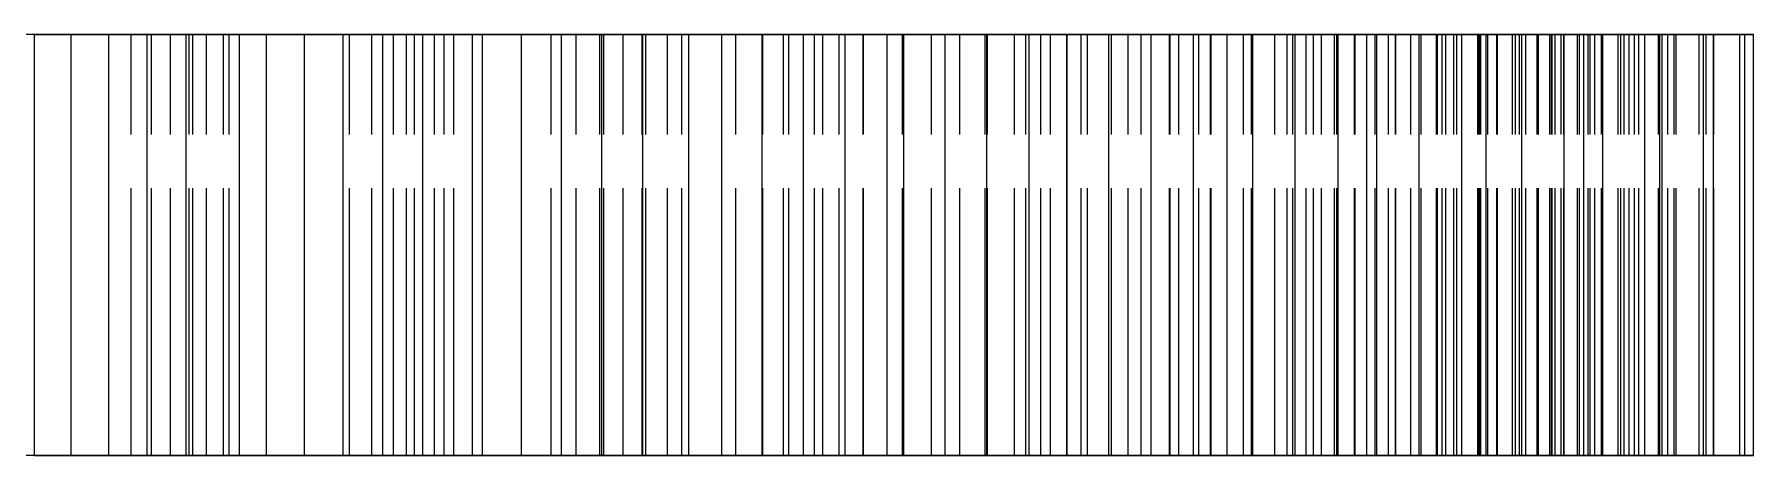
# Model space of a CAD drawing. Header units: millimetres. Extents: x -13 to 276, y -50 to 157.
# Drawn here: x 41.09 to 49.25, y 91 to 93 of the extents above; entities that cross this region are included whole.
import ezdxf

# ---------------------------------------------------------------- set-up
doc = ezdxf.new("R2010")
doc.units = ezdxf.units.MM
doc.linetypes.add('DASHED', pattern=[1.524, 1.27, -0.254])
doc.layers.add('HIDDEN', color=8, linetype='DASHED')
doc.layers.add('VISIBLE', color=7, linetype='CONTINUOUS')

msp = doc.modelspace()

# ---------------------------------------------------------------- linework, layer by layer
at = {"layer": 'HIDDEN'}
for points in [[(41.08671, 93), (41.26159, 93)], [(41.08671, 91), (41.08671, 93)], [(41.26159, 93), (41.4402, 93)], [(41.26159, 91), (41.26159, 93)], [(41.4402, 93), (41.62235, 93)], [(41.4402, 91), (41.4402, 93)], [(41.54649, 93), (41.83831, 93)], [(41.64224, 93), (41.54649, 93)], [(41.83831, 93), (41.54649, 93)], [(41.54649, 93), (41.64224, 93)], [(41.54649, 91), (41.54649, 93)], [(41.54649, 91), (41.54649, 93)], [(41.62235, 93), (41.80785, 93)], [(41.62235, 91), (41.62235, 93)], [(41.73368, 93), (41.64224, 93)], [(41.64224, 93), (41.73368, 93)], [(41.64224, 91), (41.64224, 93)], [(41.64224, 91), (41.64224, 93)], [(41.82106, 93), (41.73368, 93)], [(41.73368, 93), (41.82106, 93)], [(41.73368, 91), (41.73368, 93)], [(41.73368, 91), (41.73368, 93)], [(41.80785, 93), (42.06049, 93)], [(41.80785, 91), (41.80785, 93)], [(41.90457, 93), (41.82106, 93)], [(41.82106, 93), (41.90457, 93)], [(41.82106, 91), (41.82106, 93)], [(41.82106, 91), (41.82106, 93)], [(41.83831, 93), (42.0113, 93)], [(42.0113, 93), (41.83831, 93)], [(41.83831, 91), (41.83831, 93)], [(41.83831, 91), (41.83831, 93)], [(41.98434, 93), (41.90457, 93)], [(41.90457, 93), (41.98434, 93)], [(41.90457, 91), (41.90457, 93)], [(41.90457, 91), (41.90457, 93)], [(42.06049, 93), (41.98434, 93)], [(41.98434, 93), (42.06049, 93)], [(41.98434, 91), (41.98434, 93)], [(41.98434, 91), (41.98434, 93)], [(42.0113, 93), (42.18831, 93)], [(42.06049, 93), (42.0113, 93)], [(42.0113, 91), (42.0113, 93)], [(42.0113, 91), (42.0113, 93)], [(42.06049, 91), (42.06049, 93)], [(42.18831, 93), (42.36903, 93)], [(42.18831, 91), (42.18831, 93)], [(42.36903, 93), (42.55323, 93)], [(42.36903, 91), (42.36903, 93)], [(42.55323, 93), (42.7407, 93)], [(42.55323, 91), (42.55323, 93)], [(42.5823, 93), (42.85332, 93)], [(42.68919, 93), (42.5823, 93)], [(42.85332, 93), (42.5823, 93)], [(42.5823, 93), (42.68919, 93)], [(42.5823, 91), (42.5823, 93)], [(42.5823, 91), (42.5823, 93)], [(42.79205, 93), (42.68919, 93)], [(42.68919, 93), (42.79205, 93)], [(42.68919, 91), (42.68919, 93)], [(42.68919, 91), (42.68919, 93)], [(42.7407, 93), (42.93129, 93)], [(42.7407, 91), (42.7407, 93)], [(42.89112, 93), (42.79205, 93)], [(42.79205, 93), (42.89112, 93)], [(42.79205, 91), (42.79205, 93)], [(42.79205, 91), (42.79205, 93)], [(42.85332, 93), (43.03194, 93)], [(43.03194, 93), (42.85332, 93)], [(42.85332, 91), (42.85332, 93)], [(42.85332, 91), (42.85332, 93)], [(42.98656, 93), (42.89112, 93)], [(42.89112, 93), (42.98656, 93)], [(42.89112, 91), (42.89112, 93)], [(42.89112, 91), (42.89112, 93)], [(42.93129, 93), (43.16705, 93)], [(42.93129, 91), (42.93129, 93)], [(43.07851, 93), (42.98656, 93)], [(42.98656, 93), (43.07851, 93)], [(42.98656, 91), (42.98656, 93)], [(42.98656, 91), (42.98656, 93)], [(43.03194, 93), (43.21426, 93)], [(43.16705, 93), (43.03194, 93)], [(43.03194, 91), (43.03194, 93)], [(43.03194, 91), (43.03194, 93)], [(43.16705, 93), (43.07851, 93)], [(43.07851, 93), (43.16705, 93)], [(43.07851, 91), (43.07851, 93)], [(43.07851, 91), (43.07851, 93)], [(43.16705, 91), (43.16705, 93)], [(43.21426, 93), (43.40002, 93)], [(43.21426, 91), (43.21426, 93)], [(43.40002, 93), (43.58897, 93)], [(43.40002, 91), (43.40002, 93)], [(43.5407, 93), (43.7897, 93)], [(43.65825, 93), (43.5407, 93)], [(43.7897, 93), (43.5407, 93)], [(43.5407, 93), (43.65825, 93)], [(43.5407, 91), (43.5407, 93)], [(43.5407, 91), (43.5407, 93)], [(43.58897, 93), (43.78094, 93)], [(43.58897, 91), (43.58897, 93)], [(43.77207, 93), (43.65825, 93)], [(43.65825, 93), (43.77207, 93)], [(43.65825, 91), (43.65825, 93)], [(43.65825, 91), (43.65825, 93)], [(43.88238, 93), (43.77207, 93)], [(43.77207, 93), (43.88238, 93)], [(43.77207, 91), (43.77207, 93)], [(43.77207, 91), (43.77207, 93)], [(43.78094, 93), (43.97577, 93)], [(43.78094, 91), (43.78094, 93)], [(43.7897, 93), (43.97315, 93)], [(43.97315, 93), (43.7897, 93)], [(43.7897, 91), (43.7897, 93)], [(43.7897, 91), (43.7897, 93)], [(43.98933, 93), (43.88238, 93)], [(43.88238, 93), (43.98933, 93)], [(43.88238, 91), (43.88238, 93)], [(43.88238, 91), (43.88238, 93)], [(43.97315, 93), (44.15999, 93)], [(44.15999, 93), (43.97315, 93)], [(43.97315, 91), (43.97315, 93)], [(43.97315, 91), (43.97315, 93)], [(43.97577, 93), (44.19359, 93)], [(43.97577, 91), (43.97577, 93)], [(44.09304, 93), (43.98933, 93)], [(43.98933, 93), (44.09304, 93)], [(43.98933, 91), (43.98933, 93)], [(43.98933, 91), (43.98933, 93)], [(44.19359, 93), (44.09304, 93)], [(44.09304, 93), (44.19359, 93)], [(44.09304, 91), (44.09304, 93)], [(44.09304, 91), (44.09304, 93)], [(44.15999, 93), (44.34994, 93)], [(44.19359, 93), (44.15999, 93)], [(44.15999, 91), (44.15999, 93)], [(44.15999, 91), (44.15999, 93)], [(44.19359, 91), (44.19359, 93)], [(44.34994, 93), (44.54281, 93)], [(44.34994, 91), (44.34994, 93)], [(44.41741, 93), (44.64329, 93)], [(44.54509, 93), (44.41741, 93)], [(44.64329, 93), (44.41741, 93)], [(44.41741, 93), (44.54509, 93)], [(44.41741, 91), (44.41741, 93)], [(44.41741, 91), (44.41741, 93)], [(44.54281, 93), (44.73841, 93)], [(44.54281, 91), (44.54281, 93)], [(44.66937, 93), (44.54509, 93)], [(44.54509, 93), (44.66937, 93)], [(44.54509, 91), (44.54509, 93)], [(44.54509, 91), (44.54509, 93)], [(44.64329, 93), (44.83074, 93)], [(44.83074, 93), (44.64329, 93)], [(44.64329, 91), (44.64329, 93)], [(44.64329, 91), (44.64329, 93)], [(44.79043, 93), (44.66937, 93)], [(44.66937, 93), (44.79043, 93)], [(44.66937, 91), (44.66937, 93)], [(44.66937, 91), (44.66937, 93)], [(44.73841, 93), (44.93661, 93)], [(44.73841, 91), (44.73841, 93)], [(44.90842, 93), (44.79043, 93)], [(44.79043, 93), (44.90842, 93)], [(44.79043, 91), (44.79043, 93)], [(44.79043, 91), (44.79043, 93)], [(44.83074, 93), (45.02125, 93)], [(45.02125, 93), (44.83074, 93)], [(44.83074, 91), (44.83074, 93)], [(44.83074, 91), (44.83074, 93)], [(45.02342, 93), (44.90842, 93)], [(44.90842, 93), (45.02342, 93)], [(44.90842, 91), (44.90842, 93)], [(44.90842, 91), (44.90842, 93)], [(44.93661, 93), (45.13552, 93)], [(44.93661, 91), (44.93661, 93)], [(45.02125, 93), (45.21456, 93)], [(45.13552, 93), (45.02125, 93)], [(45.02125, 91), (45.02125, 93)], [(45.02125, 91), (45.02125, 93)], [(45.13552, 93), (45.02342, 93)], [(45.02342, 93), (45.13552, 93)], [(45.02342, 91), (45.02342, 93)], [(45.02342, 91), (45.02342, 93)], [(45.13552, 91), (45.13552, 93)], [(45.20852, 93), (45.41025, 93)], [(45.34575, 93), (45.20852, 93)], [(45.41025, 93), (45.20852, 93)], [(45.20852, 93), (45.34575, 93)], [(45.20852, 91), (45.20852, 93)], [(45.20852, 91), (45.20852, 93)], [(45.21456, 93), (45.41048, 93)], [(45.21456, 91), (45.21456, 93)], [(45.47993, 93), (45.34575, 93)], [(45.34575, 93), (45.47993, 93)], [(45.34575, 91), (45.34575, 93)], [(45.34575, 91), (45.34575, 93)], [(45.41025, 93), (45.60088, 93)], [(45.60088, 93), (45.41025, 93)], [(45.41025, 91), (45.41025, 93)], [(45.41025, 91), (45.41025, 93)], [(45.41048, 93), (45.60885, 93)], [(45.41048, 91), (45.41048, 93)], [(45.6112, 93), (45.47993, 93)], [(45.47993, 93), (45.6112, 93)], [(45.47993, 91), (45.47993, 93)], [(45.47993, 91), (45.47993, 93)], [(45.60088, 93), (45.79421, 93)], [(45.79421, 93), (45.60088, 93)], [(45.60088, 91), (45.60088, 93)], [(45.60088, 91), (45.60088, 93)], [(45.60885, 93), (45.80953, 93)], [(45.60885, 91), (45.60885, 93)], [(45.7397, 93), (45.6112, 93)], [(45.6112, 93), (45.7397, 93)], [(45.6112, 91), (45.6112, 93)], [(45.6112, 91), (45.6112, 93)], [(45.86549, 93), (45.7397, 93)], [(45.7397, 93), (45.86549, 93)], [(45.7397, 91), (45.7397, 93)], [(45.7397, 91), (45.7397, 93)], [(45.79421, 93), (45.99001, 93)], [(45.98864, 93), (45.79421, 93)], [(45.79421, 91), (45.79421, 93)], [(45.79421, 91), (45.79421, 93)], [(45.80953, 93), (45.98864, 93)], [(45.80953, 91), (45.80953, 93)], [(45.98864, 93), (45.86549, 93)], [(45.86549, 93), (45.98864, 93)], [(45.86549, 91), (45.86549, 93)], [(45.86549, 91), (45.86549, 93)], [(45.91048, 93), (46.08718, 93)], [(46.05667, 93), (45.91048, 93)], [(46.08718, 93), (45.91048, 93)], [(45.91048, 93), (46.05667, 93)], [(45.91048, 91), (45.91048, 93)], [(45.91048, 91), (45.91048, 93)], [(45.98864, 91), (45.98864, 93)], [(45.99001, 93), (46.18811, 93)], [(45.99001, 91), (45.99001, 93)], [(46.20014, 93), (46.05667, 93)], [(46.05667, 93), (46.20014, 93)], [(46.05667, 91), (46.05667, 93)], [(46.05667, 91), (46.05667, 93)], [(46.08718, 93), (46.28013, 93)], [(46.28013, 93), (46.08718, 93)], [(46.08718, 91), (46.08718, 93)], [(46.08718, 91), (46.08718, 93)], [(46.18811, 93), (46.38835, 93)], [(46.18811, 91), (46.18811, 93)], [(46.34104, 93), (46.20014, 93)], [(46.20014, 93), (46.34104, 93)], [(46.20014, 91), (46.20014, 93)], [(46.20014, 91), (46.20014, 93)], [(46.28013, 93), (46.47542, 93)], [(46.47542, 93), (46.28013, 93)], [(46.28013, 91), (46.28013, 93)], [(46.28013, 91), (46.28013, 93)], [(46.47947, 93), (46.34104, 93)], [(46.34104, 93), (46.47947, 93)], [(46.34104, 91), (46.34104, 93)], [(46.34104, 91), (46.34104, 93)], [(46.38835, 93), (46.59062, 93)], [(46.38835, 91), (46.38835, 93)], [(46.47542, 93), (46.67283, 93)], [(46.67283, 93), (46.47542, 93)], [(46.47542, 91), (46.47542, 93)], [(46.47542, 91), (46.47542, 93)], [(46.61548, 93), (46.47947, 93)], [(46.47947, 93), (46.61548, 93)], [(46.47947, 91), (46.47947, 93)], [(46.47947, 91), (46.47947, 93)], [(46.52017, 93), (46.67104, 93)], [(46.67465, 93), (46.52017, 93)], [(46.67104, 93), (46.52017, 93)], [(46.52017, 93), (46.67465, 93)], [(46.52017, 91), (46.52017, 93)], [(46.52017, 91), (46.52017, 93)], [(46.59062, 93), (46.74914, 93)], [(46.59062, 91), (46.59062, 93)], [(46.74914, 93), (46.61548, 93)], [(46.61548, 93), (46.74914, 93)], [(46.61548, 91), (46.61548, 93)], [(46.61548, 91), (46.61548, 93)], [(46.67104, 93), (46.86545, 93)], [(46.86545, 93), (46.67104, 93)], [(46.67104, 91), (46.67104, 93)], [(46.67104, 91), (46.67104, 93)], [(46.67283, 93), (46.87222, 93)], [(46.74914, 93), (46.67283, 93)], [(46.67283, 91), (46.67283, 93)], [(46.67283, 91), (46.67283, 93)], [(46.82678, 93), (46.67465, 93)], [(46.67465, 93), (46.82678, 93)], [(46.67465, 91), (46.67465, 93)], [(46.67465, 91), (46.67465, 93)], [(46.74914, 91), (46.74914, 93)], [(46.97668, 93), (46.82678, 93)], [(46.82678, 93), (46.97668, 93)], [(46.82678, 91), (46.82678, 93)], [(46.82678, 91), (46.82678, 93)], [(46.86545, 93), (47.06182, 93)], [(47.06182, 93), (46.86545, 93)], [(46.86545, 91), (46.86545, 93)], [(46.86545, 91), (46.86545, 93)], [(46.87222, 93), (47.07345, 93)], [(46.87222, 91), (46.87222, 93)], [(47.12442, 93), (46.97668, 93)], [(46.97668, 93), (47.12442, 93)], [(46.97668, 91), (46.97668, 93)], [(46.97668, 91), (46.97668, 93)], [(47.03487, 93), (47.15923, 93)], [(47.19695, 93), (47.03487, 93)], [(47.15923, 93), (47.03487, 93)], [(47.03487, 93), (47.19695, 93)], [(47.03487, 91), (47.03487, 93)], [(47.03487, 91), (47.03487, 93)], [(47.06182, 93), (47.25998, 93)], [(47.25998, 93), (47.06182, 93)], [(47.06182, 91), (47.06182, 93)], [(47.06182, 91), (47.06182, 93)], [(47.07345, 93), (47.2764, 93)], [(47.07345, 91), (47.07345, 93)], [(47.27005, 93), (47.12442, 93)], [(47.12442, 93), (47.27005, 93)], [(47.12442, 91), (47.12442, 93)], [(47.12442, 91), (47.12442, 93)], [(47.15923, 93), (47.35424, 93)], [(47.35424, 93), (47.15923, 93)], [(47.15923, 91), (47.15923, 93)], [(47.15923, 91), (47.15923, 93)], [(47.35706, 93), (47.19695, 93)], [(47.19695, 93), (47.35706, 93)], [(47.19695, 91), (47.19695, 93)], [(47.19695, 91), (47.19695, 93)], [(47.25998, 93), (47.45977, 93)], [(47.41361, 93), (47.25998, 93)], [(47.25998, 91), (47.25998, 93)], [(47.25998, 91), (47.25998, 93)], [(47.41361, 93), (47.27005, 93)], [(47.27005, 93), (47.41361, 93)], [(47.27005, 91), (47.27005, 93)], [(47.27005, 91), (47.27005, 93)], [(47.2764, 93), (47.41361, 93)], [(47.2764, 91), (47.2764, 93)], [(47.35424, 93), (47.55081, 93)], [(47.55081, 93), (47.35424, 93)], [(47.35424, 91), (47.35424, 93)], [(47.35424, 91), (47.35424, 93)], [(47.51528, 93), (47.35706, 93)], [(47.35706, 93), (47.51528, 93)], [(47.35706, 91), (47.35706, 93)], [(47.35706, 91), (47.35706, 93)], [(47.41361, 91), (47.41361, 93)], [(47.45226, 93), (47.54957, 93)], [(47.62123, 93), (47.45226, 93)], [(47.54957, 93), (47.45226, 93)], [(47.45226, 93), (47.62123, 93)], [(47.45226, 91), (47.45226, 93)], [(47.45226, 91), (47.45226, 93)], [(47.45977, 93), (47.66108, 93)], [(47.45977, 91), (47.45977, 93)], [(47.67167, 93), (47.51528, 93)], [(47.51528, 93), (47.67167, 93)], [(47.51528, 91), (47.51528, 93)], [(47.51528, 91), (47.51528, 93)], [(47.54957, 93), (47.74429, 93)], [(47.74429, 93), (47.54957, 93)], [(47.54957, 91), (47.54957, 93)], [(47.54957, 91), (47.54957, 93)], [(47.55081, 93), (47.74882, 93)], [(47.74882, 93), (47.55081, 93)], [(47.55081, 91), (47.55081, 93)], [(47.55081, 91), (47.55081, 93)], [(47.7886, 93), (47.62123, 93)], [(47.62123, 93), (47.7886, 93)], [(47.62123, 91), (47.62123, 93)], [(47.62123, 91), (47.62123, 93)], [(47.66108, 93), (47.86381, 93)], [(47.66108, 91), (47.66108, 93)], [(47.82627, 93), (47.67167, 93)], [(47.67167, 93), (47.82627, 93)], [(47.67167, 91), (47.67167, 93)], [(47.67167, 91), (47.67167, 93)], [(47.74429, 93), (47.9402, 93)], [(47.9402, 93), (47.74429, 93)], [(47.74429, 91), (47.74429, 93)], [(47.74429, 91), (47.74429, 93)], [(47.74882, 93), (47.94812, 93)], [(47.94812, 93), (47.74882, 93)], [(47.74882, 91), (47.74882, 93)], [(47.74882, 91), (47.74882, 93)], [(47.7705, 93), (47.84032, 93)], [(47.94559, 93), (47.7705, 93)], [(47.84032, 93), (47.7705, 93)], [(47.7705, 93), (47.94559, 93)], [(47.7705, 91), (47.7705, 93)], [(47.7705, 91), (47.7705, 93)], [(47.95444, 93), (47.7886, 93)], [(47.7886, 93), (47.95444, 93)], [(47.7886, 91), (47.7886, 93)], [(47.7886, 91), (47.7886, 93)], [(47.9791, 93), (47.82627, 93)], [(47.82627, 93), (47.9791, 93)], [(47.82627, 91), (47.82627, 93)], [(47.82627, 91), (47.82627, 93)], [(47.84032, 93), (48.03389, 93)], [(48.03389, 93), (47.84032, 93)], [(47.84032, 91), (47.84032, 93)], [(47.84032, 91), (47.84032, 93)], [(47.86381, 93), (47.9791, 93)], [(47.86381, 91), (47.86381, 93)], [(47.9402, 93), (48.13717, 93)], [(48.13717, 93), (47.9402, 93)], [(47.9402, 91), (47.9402, 93)], [(47.9402, 91), (47.9402, 93)], [(48.11948, 93), (47.94559, 93)], [(47.94559, 93), (48.11948, 93)], [(47.94559, 91), (47.94559, 93)], [(47.94559, 91), (47.94559, 93)], [(47.94812, 93), (48.14861, 93)], [(47.9791, 93), (47.94812, 93)], [(47.94812, 91), (47.94812, 93)], [(47.94812, 91), (47.94812, 93)], [(48.11879, 93), (47.95444, 93)], [(47.95444, 93), (48.11879, 93)], [(47.95444, 91), (47.95444, 93)], [(47.95444, 91), (47.95444, 93)], [(47.9791, 91), (47.9791, 93)], [(47.98815, 93), (48.03017, 93)], [(48.16859, 93), (47.98815, 93)], [(48.03017, 93), (47.98815, 93)], [(47.98815, 93), (48.16859, 93)], [(47.98815, 91), (47.98815, 93)], [(47.98815, 91), (47.98815, 93)], [(48.03017, 93), (48.22173, 93)], [(48.22173, 93), (48.03017, 93)], [(48.03017, 91), (48.03017, 93)], [(48.03017, 91), (48.03017, 93)], [(48.03389, 93), (48.22825, 93)], [(48.22825, 93), (48.03389, 93)], [(48.03389, 91), (48.03389, 93)], [(48.03389, 91), (48.03389, 93)], [(48.10425, 91), (48.10425, 93)], [(48.10425, 93), (48.11828, 93)], [(48.28922, 93), (48.10425, 93)], [(48.11828, 93), (48.10425, 93)], [(48.10425, 93), (48.28922, 93)], [(48.10425, 91), (48.10425, 93)], [(48.11828, 91), (48.11828, 93)], [(48.11828, 93), (48.30696, 93)], [(48.30696, 93), (48.11828, 93)], [(48.11828, 91), (48.11828, 93)], [(48.28166, 93), (48.11879, 93)], [(48.11879, 93), (48.28166, 93)], [(48.11879, 91), (48.11879, 93)], [(48.11879, 91), (48.11879, 93)], [(48.2922, 93), (48.11948, 93)], [(48.11948, 93), (48.2922, 93)], [(48.11948, 91), (48.11948, 93)], [(48.11948, 91), (48.11948, 93)], [(48.13717, 93), (48.33509, 93)], [(48.33509, 93), (48.13717, 93)], [(48.13717, 91), (48.13717, 93)], [(48.13717, 91), (48.13717, 93)], [(48.14861, 93), (48.35021, 93)], [(48.14861, 91), (48.14861, 93)], [(48.34822, 93), (48.16859, 93)], [(48.16859, 93), (48.34822, 93)], [(48.16859, 91), (48.16859, 93)], [(48.16859, 91), (48.16859, 93)], [(48.22173, 93), (48.41368, 93)], [(48.41368, 93), (48.22173, 93)], [(48.22173, 91), (48.22173, 93)], [(48.22173, 91), (48.22173, 93)], [(48.22825, 93), (48.42331, 93)], [(48.42331, 93), (48.22825, 93)], [(48.22825, 91), (48.22825, 93)], [(48.22825, 91), (48.22825, 93)], [(48.44307, 93), (48.28166, 93)], [(48.28166, 93), (48.44307, 93)], [(48.28166, 91), (48.28166, 93)], [(48.28166, 91), (48.28166, 93)], [(48.47379, 93), (48.28922, 93)], [(48.28922, 93), (48.47379, 93)], [(48.28922, 91), (48.28922, 93)], [(48.28922, 91), (48.28922, 93)], [(48.46377, 93), (48.2922, 93)], [(48.2922, 93), (48.46377, 93)], [(48.2922, 91), (48.2922, 93)], [(48.2922, 91), (48.2922, 93)], [(48.30696, 91), (48.30696, 93)], [(48.30696, 93), (48.49564, 93)], [(48.49564, 93), (48.30696, 93)], [(48.30696, 91), (48.30696, 93)], [(48.33509, 93), (48.53388, 93)], [(48.44307, 93), (48.33509, 93)], [(48.33509, 91), (48.33509, 93)], [(48.33509, 91), (48.33509, 93)], [(48.52705, 93), (48.34822, 93)], [(48.34822, 93), (48.52705, 93)], [(48.34822, 91), (48.34822, 93)], [(48.34822, 91), (48.34822, 93)], [(48.35021, 93), (48.44307, 93)], [(48.35021, 91), (48.35021, 93)], [(48.41368, 93), (48.60594, 93)], [(48.60594, 93), (48.41368, 93)], [(48.41368, 91), (48.41368, 93)], [(48.41368, 91), (48.41368, 93)], [(48.42331, 93), (48.61896, 93)], [(48.61896, 93), (48.42331, 93)], [(48.42331, 91), (48.42331, 93)], [(48.42331, 91), (48.42331, 93)], [(48.44307, 91), (48.44307, 93)], [(48.63419, 93), (48.46377, 93)], [(48.46377, 93), (48.63419, 93)], [(48.46377, 91), (48.46377, 93)], [(48.46377, 91), (48.46377, 93)], [(48.65793, 93), (48.47379, 93)], [(48.47379, 93), (48.65793, 93)], [(48.47379, 91), (48.47379, 93)], [(48.47379, 91), (48.47379, 93)], [(48.49564, 91), (48.49564, 93)], [(48.49564, 93), (48.68427, 93)], [(48.68427, 93), (48.49564, 93)], [(48.49564, 91), (48.49564, 93)], [(48.70507, 93), (48.52705, 93)], [(48.52705, 93), (48.70507, 93)], [(48.52705, 91), (48.52705, 93)], [(48.52705, 91), (48.52705, 93)], [(48.53388, 93), (48.73345, 93)], [(48.53388, 91), (48.53388, 93)], [(48.60594, 93), (48.79846, 93)], [(48.79846, 93), (48.60594, 93)], [(48.60594, 91), (48.60594, 93)], [(48.60594, 91), (48.60594, 93)], [(48.61896, 93), (48.81515, 93)], [(48.80345, 93), (48.61896, 93)], [(48.61896, 91), (48.61896, 93)], [(48.61896, 91), (48.61896, 93)], [(48.80345, 93), (48.63419, 93)], [(48.63419, 93), (48.80345, 93)], [(48.63419, 91), (48.63419, 93)], [(48.63419, 91), (48.63419, 93)], [(48.84161, 93), (48.65793, 93)], [(48.65793, 93), (48.84161, 93)], [(48.65793, 91), (48.65793, 93)], [(48.65793, 91), (48.65793, 93)], [(48.68427, 93), (48.87279, 93)], [(48.87279, 93), (48.68427, 93)], [(48.68427, 91), (48.68427, 93)], [(48.68427, 91), (48.68427, 93)], [(48.88227, 93), (48.70507, 93)], [(48.70507, 93), (48.88227, 93)], [(48.70507, 91), (48.70507, 93)], [(48.70507, 91), (48.70507, 93)], [(48.73345, 93), (48.80345, 93)], [(48.73345, 91), (48.73345, 93)], [(48.79846, 93), (48.99118, 93)], [(48.99118, 93), (48.79846, 93)], [(48.79846, 91), (48.79846, 93)], [(48.79846, 91), (48.79846, 93)], [(48.80345, 91), (48.80345, 93)], [(48.81515, 93), (49.0118, 93)], [(48.81515, 91), (48.81515, 93)], [(49.02481, 93), (48.84161, 93)], [(48.84161, 93), (49.02481, 93)], [(48.84161, 91), (48.84161, 93)], [(48.84161, 91), (48.84161, 93)], [(48.87279, 93), (49.06117, 93)], [(49.06117, 93), (48.87279, 93)], [(48.87279, 91), (48.87279, 93)], [(48.87279, 91), (48.87279, 93)], [(49.05865, 93), (48.88227, 93)], [(48.88227, 93), (49.05865, 93)], [(48.88227, 91), (48.88227, 93)], [(48.88227, 91), (48.88227, 93)], [(48.99118, 93), (49.18403, 93)], [(49.05865, 93), (48.99118, 93)], [(48.99118, 91), (48.99118, 93)], [(48.99118, 91), (48.99118, 93)], [(49.0118, 93), (49.05865, 93)], [(49.0118, 91), (49.0118, 93)], [(49.2075, 93), (49.02481, 93)], [(49.02481, 93), (49.2075, 93)], [(49.02481, 91), (49.02481, 93)], [(49.02481, 91), (49.02481, 93)], [(49.05865, 91), (49.05865, 93)], [(49.06117, 93), (49.24936, 93)], [(49.2075, 93), (49.06117, 93)], [(49.06117, 91), (49.06117, 93)], [(49.06117, 91), (49.06117, 93)], [(49.18403, 93), (49.2075, 93)], [(49.18403, 91), (49.18403, 93)], [(49.2075, 91), (49.2075, 93)], [(49.24936, 91), (49.24936, 93)], [(41.08671, 91), (41.26159, 91)], [(41.26159, 91), (41.4402, 91)], [(41.4402, 91), (41.62235, 91)], [(41.54649, 91), (41.83831, 91)], [(41.64224, 91), (41.54649, 91)], [(41.83831, 91), (41.54649, 91)], [(41.54649, 91), (41.64224, 91)], [(41.62235, 91), (41.80785, 91)], [(41.73368, 91), (41.64224, 91)], [(41.64224, 91), (41.73368, 91)], [(41.82106, 91), (41.73368, 91)], [(41.73368, 91), (41.82106, 91)], [(41.80785, 91), (42.06049, 91)], [(41.90457, 91), (41.82106, 91)], [(41.82106, 91), (41.90457, 91)], [(41.83831, 91), (42.0113, 91)], [(42.0113, 91), (41.83831, 91)], [(41.98434, 91), (41.90457, 91)], [(41.90457, 91), (41.98434, 91)], [(42.06049, 91), (41.98434, 91)], [(41.98434, 91), (42.06049, 91)], [(42.0113, 91), (42.18831, 91)], [(42.06049, 91), (42.0113, 91)], [(42.18831, 91), (42.36903, 91)], [(42.36903, 91), (42.55323, 91)], [(42.55323, 91), (42.7407, 91)], [(42.5823, 91), (42.85332, 91)], [(42.68919, 91), (42.5823, 91)], [(42.85332, 91), (42.5823, 91)], [(42.5823, 91), (42.68919, 91)], [(42.79205, 91), (42.68919, 91)], [(42.68919, 91), (42.79205, 91)], [(42.7407, 91), (42.93129, 91)], [(42.89112, 91), (42.79205, 91)], [(42.79205, 91), (42.89112, 91)], [(42.85332, 91), (43.03194, 91)], [(43.03194, 91), (42.85332, 91)], [(42.98656, 91), (42.89112, 91)], [(42.89112, 91), (42.98656, 91)], [(42.93129, 91), (43.16705, 91)], [(43.07851, 91), (42.98656, 91)], [(42.98656, 91), (43.07851, 91)], [(43.03194, 91), (43.21426, 91)], [(43.16705, 91), (43.03194, 91)], [(43.16705, 91), (43.07851, 91)], [(43.07851, 91), (43.16705, 91)], [(43.21426, 91), (43.40002, 91)], [(43.40002, 91), (43.58897, 91)], [(43.5407, 91), (43.7897, 91)], [(43.65825, 91), (43.5407, 91)], [(43.7897, 91), (43.5407, 91)], [(43.5407, 91), (43.65825, 91)], [(43.58897, 91), (43.78094, 91)], [(43.77207, 91), (43.65825, 91)], [(43.65825, 91), (43.77207, 91)], [(43.88238, 91), (43.77207, 91)], [(43.77207, 91), (43.88238, 91)], [(43.78094, 91), (43.97577, 91)], [(43.7897, 91), (43.97315, 91)], [(43.97315, 91), (43.7897, 91)], [(43.98933, 91), (43.88238, 91)], [(43.88238, 91), (43.98933, 91)], [(43.97315, 91), (44.15999, 91)], [(44.15999, 91), (43.97315, 91)], [(43.97577, 91), (44.19359, 91)], [(44.09304, 91), (43.98933, 91)], [(43.98933, 91), (44.09304, 91)], [(44.19359, 91), (44.09304, 91)], [(44.09304, 91), (44.19359, 91)], [(44.15999, 91), (44.34994, 91)], [(44.19359, 91), (44.15999, 91)], [(44.34994, 91), (44.54281, 91)], [(44.41741, 91), (44.64329, 91)], [(44.54509, 91), (44.41741, 91)], [(44.64329, 91), (44.41741, 91)], [(44.41741, 91), (44.54509, 91)], [(44.54281, 91), (44.73841, 91)], [(44.66937, 91), (44.54509, 91)], [(44.54509, 91), (44.66937, 91)], [(44.64329, 91), (44.83074, 91)], [(44.83074, 91), (44.64329, 91)], [(44.79043, 91), (44.66937, 91)], [(44.66937, 91), (44.79043, 91)], [(44.73841, 91), (44.93661, 91)], [(44.90842, 91), (44.79043, 91)], [(44.79043, 91), (44.90842, 91)], [(44.83074, 91), (45.02125, 91)], [(45.02125, 91), (44.83074, 91)], [(45.02342, 91), (44.90842, 91)], [(44.90842, 91), (45.02342, 91)], [(44.93661, 91), (45.13552, 91)], [(45.02125, 91), (45.21456, 91)], [(45.13552, 91), (45.02125, 91)], [(45.13552, 91), (45.02342, 91)], [(45.02342, 91), (45.13552, 91)], [(45.20852, 91), (45.41025, 91)], [(45.34575, 91), (45.20852, 91)], [(45.41025, 91), (45.20852, 91)], [(45.20852, 91), (45.34575, 91)], [(45.21456, 91), (45.41048, 91)], [(45.47993, 91), (45.34575, 91)], [(45.34575, 91), (45.47993, 91)], [(45.41025, 91), (45.60088, 91)], [(45.60088, 91), (45.41025, 91)], [(45.41048, 91), (45.60885, 91)], [(45.6112, 91), (45.47993, 91)], [(45.47993, 91), (45.6112, 91)], [(45.60088, 91), (45.79421, 91)], [(45.79421, 91), (45.60088, 91)], [(45.60885, 91), (45.80953, 91)], [(45.7397, 91), (45.6112, 91)], [(45.6112, 91), (45.7397, 91)], [(45.86549, 91), (45.7397, 91)], [(45.7397, 91), (45.86549, 91)], [(45.79421, 91), (45.99001, 91)], [(45.98864, 91), (45.79421, 91)], [(45.80953, 91), (45.98864, 91)], [(45.98864, 91), (45.86549, 91)], [(45.86549, 91), (45.98864, 91)], [(45.91048, 91), (46.08718, 91)], [(46.05667, 91), (45.91048, 91)], [(46.08718, 91), (45.91048, 91)], [(45.91048, 91), (46.05667, 91)], [(45.99001, 91), (46.18811, 91)], [(46.20014, 91), (46.05667, 91)], [(46.05667, 91), (46.20014, 91)], [(46.08718, 91), (46.28013, 91)], [(46.28013, 91), (46.08718, 91)], [(46.18811, 91), (46.38835, 91)], [(46.34104, 91), (46.20014, 91)], [(46.20014, 91), (46.34104, 91)], [(46.28013, 91), (46.47542, 91)], [(46.47542, 91), (46.28013, 91)], [(46.47947, 91), (46.34104, 91)], [(46.34104, 91), (46.47947, 91)], [(46.38835, 91), (46.59062, 91)], [(46.47542, 91), (46.67283, 91)], [(46.67283, 91), (46.47542, 91)], [(46.61548, 91), (46.47947, 91)], [(46.47947, 91), (46.61548, 91)], [(46.52017, 91), (46.67104, 91)], [(46.67465, 91), (46.52017, 91)], [(46.67104, 91), (46.52017, 91)], [(46.52017, 91), (46.67465, 91)], [(46.59062, 91), (46.74914, 91)], [(46.74914, 91), (46.61548, 91)], [(46.61548, 91), (46.74914, 91)], [(46.67104, 91), (46.86545, 91)], [(46.86545, 91), (46.67104, 91)], [(46.67283, 91), (46.87222, 91)], [(46.74914, 91), (46.67283, 91)], [(46.82678, 91), (46.67465, 91)], [(46.67465, 91), (46.82678, 91)], [(46.97668, 91), (46.82678, 91)], [(46.82678, 91), (46.97668, 91)], [(46.86545, 91), (47.06182, 91)], [(47.06182, 91), (46.86545, 91)], [(46.87222, 91), (47.07345, 91)], [(47.12442, 91), (46.97668, 91)], [(46.97668, 91), (47.12442, 91)], [(47.03487, 91), (47.15923, 91)], [(47.19695, 91), (47.03487, 91)], [(47.15923, 91), (47.03487, 91)], [(47.03487, 91), (47.19695, 91)], [(47.06182, 91), (47.25998, 91)], [(47.25998, 91), (47.06182, 91)], [(47.07345, 91), (47.2764, 91)], [(47.27005, 91), (47.12442, 91)], [(47.12442, 91), (47.27005, 91)], [(47.15923, 91), (47.35424, 91)], [(47.35424, 91), (47.15923, 91)], [(47.35706, 91), (47.19695, 91)], [(47.19695, 91), (47.35706, 91)], [(47.25998, 91), (47.45977, 91)], [(47.41361, 91), (47.25998, 91)], [(47.41361, 91), (47.27005, 91)], [(47.27005, 91), (47.41361, 91)], [(47.2764, 91), (47.41361, 91)], [(47.35424, 91), (47.55081, 91)], [(47.55081, 91), (47.35424, 91)], [(47.51528, 91), (47.35706, 91)], [(47.35706, 91), (47.51528, 91)], [(47.45226, 91), (47.54957, 91)], [(47.62123, 91), (47.45226, 91)], [(47.54957, 91), (47.45226, 91)], [(47.45226, 91), (47.62123, 91)], [(47.45977, 91), (47.66108, 91)], [(47.67167, 91), (47.51528, 91)], [(47.51528, 91), (47.67167, 91)], [(47.54957, 91), (47.74429, 91)], [(47.74429, 91), (47.54957, 91)], [(47.55081, 91), (47.74882, 91)], [(47.74882, 91), (47.55081, 91)], [(47.7886, 91), (47.62123, 91)], [(47.62123, 91), (47.7886, 91)], [(47.66108, 91), (47.86381, 91)], [(47.82627, 91), (47.67167, 91)], [(47.67167, 91), (47.82627, 91)], [(47.74429, 91), (47.9402, 91)], [(47.9402, 91), (47.74429, 91)], [(47.74882, 91), (47.94812, 91)], [(47.94812, 91), (47.74882, 91)], [(47.7705, 91), (47.84032, 91)], [(47.94559, 91), (47.7705, 91)], [(47.84032, 91), (47.7705, 91)], [(47.7705, 91), (47.94559, 91)], [(47.95444, 91), (47.7886, 91)], [(47.7886, 91), (47.95444, 91)], [(47.9791, 91), (47.82627, 91)], [(47.82627, 91), (47.9791, 91)], [(47.84032, 91), (48.03389, 91)], [(48.03389, 91), (47.84032, 91)], [(47.86381, 91), (47.9791, 91)], [(47.9402, 91), (48.13717, 91)], [(48.13717, 91), (47.9402, 91)], [(48.11948, 91), (47.94559, 91)], [(47.94559, 91), (48.11948, 91)], [(47.94812, 91), (48.14861, 91)], [(47.9791, 91), (47.94812, 91)], [(48.11879, 91), (47.95444, 91)], [(47.95444, 91), (48.11879, 91)], [(47.98815, 91), (48.03017, 91)], [(48.16859, 91), (47.98815, 91)], [(48.03017, 91), (47.98815, 91)], [(47.98815, 91), (48.16859, 91)], [(48.03017, 91), (48.22173, 91)], [(48.22173, 91), (48.03017, 91)], [(48.03389, 91), (48.22825, 91)], [(48.22825, 91), (48.03389, 91)], [(48.10425, 91), (48.11828, 91)], [(48.28922, 91), (48.10425, 91)], [(48.11828, 91), (48.10425, 91)], [(48.10425, 91), (48.28922, 91)], [(48.11828, 91), (48.30696, 91)], [(48.30696, 91), (48.11828, 91)], [(48.28166, 91), (48.11879, 91)], [(48.11879, 91), (48.28166, 91)], [(48.2922, 91), (48.11948, 91)], [(48.11948, 91), (48.2922, 91)], [(48.13717, 91), (48.33509, 91)], [(48.33509, 91), (48.13717, 91)], [(48.14861, 91), (48.35021, 91)], [(48.34822, 91), (48.16859, 91)], [(48.16859, 91), (48.34822, 91)], [(48.22173, 91), (48.41368, 91)], [(48.41368, 91), (48.22173, 91)], [(48.22825, 91), (48.42331, 91)], [(48.42331, 91), (48.22825, 91)], [(48.44307, 91), (48.28166, 91)], [(48.28166, 91), (48.44307, 91)], [(48.47379, 91), (48.28922, 91)], [(48.28922, 91), (48.47379, 91)], [(48.46377, 91), (48.2922, 91)], [(48.2922, 91), (48.46377, 91)], [(48.30696, 91), (48.49564, 91)], [(48.49564, 91), (48.30696, 91)], [(48.33509, 91), (48.53388, 91)], [(48.44307, 91), (48.33509, 91)], [(48.52705, 91), (48.34822, 91)], [(48.34822, 91), (48.52705, 91)], [(48.35021, 91), (48.44307, 91)], [(48.41368, 91), (48.60594, 91)], [(48.60594, 91), (48.41368, 91)], [(48.42331, 91), (48.61896, 91)], [(48.61896, 91), (48.42331, 91)], [(48.63419, 91), (48.46377, 91)], [(48.46377, 91), (48.63419, 91)], [(48.65793, 91), (48.47379, 91)], [(48.47379, 91), (48.65793, 91)], [(48.49564, 91), (48.68427, 91)], [(48.68427, 91), (48.49564, 91)], [(48.70507, 91), (48.52705, 91)], [(48.52705, 91), (48.70507, 91)], [(48.53388, 91), (48.73345, 91)], [(48.60594, 91), (48.79846, 91)], [(48.79846, 91), (48.60594, 91)], [(48.61896, 91), (48.81515, 91)], [(48.80345, 91), (48.61896, 91)], [(48.80345, 91), (48.63419, 91)], [(48.63419, 91), (48.80345, 91)], [(48.84161, 91), (48.65793, 91)], [(48.65793, 91), (48.84161, 91)], [(48.68427, 91), (48.87279, 91)], [(48.87279, 91), (48.68427, 91)], [(48.88227, 91), (48.70507, 91)], [(48.70507, 91), (48.88227, 91)], [(48.73345, 91), (48.80345, 91)], [(48.79846, 91), (48.99118, 91)], [(48.99118, 91), (48.79846, 91)], [(48.81515, 91), (49.0118, 91)], [(49.02481, 91), (48.84161, 91)], [(48.84161, 91), (49.02481, 91)], [(48.87279, 91), (49.06117, 91)], [(49.06117, 91), (48.87279, 91)], [(49.05865, 91), (48.88227, 91)], [(48.88227, 91), (49.05865, 91)], [(48.99118, 91), (49.18403, 91)], [(49.05865, 91), (48.99118, 91)], [(49.0118, 91), (49.05865, 91)], [(49.2075, 91), (49.02481, 91)], [(49.02481, 91), (49.2075, 91)], [(49.06117, 91), (49.24936, 91)], [(49.2075, 91), (49.06117, 91)], [(49.18403, 91), (49.2075, 91)]]:
    msp.add_lwpolyline(points, dxfattribs=at)
at = {"layer": 'VISIBLE'}
for points in [[(41.08671, 93), (40.91581, 93)], [(41.26159, 93), (41.08671, 93)], [(41.08671, 91), (41.08671, 93)], [(41.4402, 93), (41.26159, 93)], [(41.26159, 91), (41.26159, 93)], [(41.62235, 93), (41.4402, 93)], [(41.4402, 91), (41.4402, 93)], [(41.80785, 93), (41.62235, 93)], [(41.62235, 91), (41.62235, 93)], [(42.06049, 93), (41.80785, 93)], [(41.80785, 91), (41.80785, 93)], [(42.18831, 93), (42.06049, 93)], [(42.06049, 91), (42.06049, 93)], [(42.36903, 93), (42.18831, 93)], [(42.18831, 91), (42.18831, 93)], [(42.55323, 93), (42.36903, 93)], [(42.36903, 91), (42.36903, 93)], [(42.7407, 93), (42.55323, 93)], [(42.55323, 91), (42.55323, 93)], [(42.93129, 93), (42.7407, 93)], [(42.7407, 91), (42.7407, 93)], [(43.16705, 93), (42.93129, 93)], [(42.93129, 91), (42.93129, 93)], [(43.21426, 93), (43.16705, 93)], [(43.16705, 91), (43.16705, 93)], [(43.40002, 93), (43.21426, 93)], [(43.21426, 91), (43.21426, 93)], [(43.58897, 93), (43.40002, 93)], [(43.40002, 91), (43.40002, 93)], [(43.78094, 93), (43.58897, 93)], [(43.58897, 91), (43.58897, 93)], [(43.97577, 93), (43.78094, 93)], [(43.78094, 91), (43.78094, 93)], [(44.19359, 93), (43.97577, 93)], [(43.97577, 91), (43.97577, 93)], [(44.34994, 93), (44.19359, 93)], [(44.19359, 91), (44.19359, 93)], [(44.54281, 93), (44.34994, 93)], [(44.34994, 91), (44.34994, 93)], [(44.73841, 93), (44.54281, 93)], [(44.54281, 91), (44.54281, 93)], [(44.93661, 93), (44.73841, 93)], [(44.73841, 91), (44.73841, 93)], [(45.13552, 93), (44.93661, 93)], [(44.93661, 91), (44.93661, 93)], [(45.21456, 93), (45.13552, 93)], [(45.13552, 91), (45.13552, 93)], [(45.41048, 93), (45.21456, 93)], [(45.21456, 91), (45.21456, 93)], [(45.60885, 93), (45.41048, 93)], [(45.41048, 91), (45.41048, 93)], [(45.80953, 93), (45.60885, 93)], [(45.60885, 91), (45.60885, 93)], [(45.98864, 93), (45.80953, 93)], [(45.80953, 91), (45.80953, 93)], [(45.99001, 93), (45.98864, 93)], [(45.98864, 91), (45.98864, 93)], [(46.18811, 93), (45.99001, 93)], [(45.99001, 91), (45.99001, 93)], [(46.38835, 93), (46.18811, 93)], [(46.18811, 91), (46.18811, 93)], [(46.59062, 93), (46.38835, 93)], [(46.38835, 91), (46.38835, 93)], [(46.74914, 93), (46.59062, 93)], [(46.59062, 91), (46.59062, 93)], [(46.87222, 93), (46.74914, 93)], [(46.74914, 91), (46.74914, 93)], [(47.07345, 93), (46.87222, 93)], [(46.87222, 91), (46.87222, 93)], [(47.2764, 93), (47.07345, 93)], [(47.07345, 91), (47.07345, 93)], [(47.41361, 93), (47.2764, 93)], [(47.2764, 91), (47.2764, 93)], [(47.45977, 93), (47.41361, 93)], [(47.41361, 91), (47.41361, 93)], [(47.66108, 93), (47.45977, 93)], [(47.45977, 91), (47.45977, 93)], [(47.86381, 93), (47.66108, 93)], [(47.66108, 91), (47.66108, 93)], [(47.9791, 93), (47.86381, 93)], [(47.86381, 91), (47.86381, 93)], [(48.14861, 93), (47.9791, 93)], [(47.9791, 91), (47.9791, 93)], [(48.35021, 93), (48.14861, 93)], [(48.14861, 91), (48.14861, 93)], [(48.44307, 93), (48.35021, 93)], [(48.35021, 91), (48.35021, 93)], [(48.53388, 93), (48.44307, 93)], [(48.44307, 91), (48.44307, 93)], [(48.73345, 93), (48.53388, 93)], [(48.53388, 91), (48.53388, 93)], [(48.80345, 93), (48.73345, 93)], [(48.73345, 91), (48.73345, 93)], [(48.81515, 93), (48.80345, 93)], [(48.80345, 91), (48.80345, 93)], [(49.0118, 93), (48.81515, 93)], [(48.81515, 91), (48.81515, 93)], [(49.05865, 93), (49.0118, 93)], [(49.0118, 91), (49.0118, 93)], [(49.18403, 93), (49.05865, 93)], [(49.05865, 91), (49.05865, 93)], [(49.2075, 93), (49.18403, 93)], [(49.18403, 91), (49.18403, 93)], [(49.24936, 93), (49.2075, 93)], [(49.2075, 91), (49.2075, 93)], [(49.24936, 91), (49.24936, 93)], [(41.08671, 91), (40.91581, 91)], [(41.26159, 91), (41.08671, 91)], [(41.4402, 91), (41.26159, 91)], [(41.62235, 91), (41.4402, 91)], [(41.80785, 91), (41.62235, 91)], [(42.06049, 91), (41.80785, 91)], [(42.18831, 91), (42.06049, 91)], [(42.36903, 91), (42.18831, 91)], [(42.55323, 91), (42.36903, 91)], [(42.7407, 91), (42.55323, 91)], [(42.93129, 91), (42.7407, 91)], [(43.16705, 91), (42.93129, 91)], [(43.21426, 91), (43.16705, 91)], [(43.40002, 91), (43.21426, 91)], [(43.58897, 91), (43.40002, 91)], [(43.78094, 91), (43.58897, 91)], [(43.97577, 91), (43.78094, 91)], [(44.19359, 91), (43.97577, 91)], [(44.34994, 91), (44.19359, 91)], [(44.54281, 91), (44.34994, 91)], [(44.73841, 91), (44.54281, 91)], [(44.93661, 91), (44.73841, 91)], [(45.13552, 91), (44.93661, 91)], [(45.21456, 91), (45.13552, 91)], [(45.41048, 91), (45.21456, 91)], [(45.60885, 91), (45.41048, 91)], [(45.80953, 91), (45.60885, 91)], [(45.98864, 91), (45.80953, 91)], [(45.99001, 91), (45.98864, 91)], [(46.18811, 91), (45.99001, 91)], [(46.38835, 91), (46.18811, 91)], [(46.59062, 91), (46.38835, 91)], [(46.74914, 91), (46.59062, 91)], [(46.87222, 91), (46.74914, 91)], [(47.07345, 91), (46.87222, 91)], [(47.2764, 91), (47.07345, 91)], [(47.41361, 91), (47.2764, 91)], [(47.45977, 91), (47.41361, 91)], [(47.66108, 91), (47.45977, 91)], [(47.86381, 91), (47.66108, 91)], [(47.9791, 91), (47.86381, 91)], [(48.14861, 91), (47.9791, 91)], [(48.35021, 91), (48.14861, 91)], [(48.44307, 91), (48.35021, 91)], [(48.53388, 91), (48.44307, 91)], [(48.73345, 91), (48.53388, 91)], [(48.80345, 91), (48.73345, 91)], [(48.81515, 91), (48.80345, 91)], [(49.0118, 91), (48.81515, 91)], [(49.05865, 91), (49.0118, 91)], [(49.18403, 91), (49.05865, 91)], [(49.2075, 91), (49.18403, 91)], [(49.24936, 91), (49.2075, 91)]]:
    msp.add_lwpolyline(points, dxfattribs=at)

doc.saveas('drawing.dxf')
